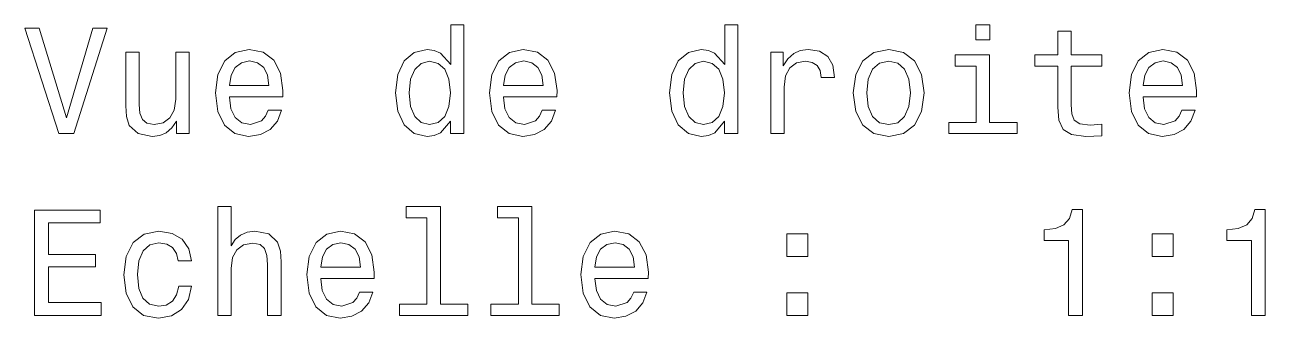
# Model space of a CAD drawing. Extents: x -131 to 1002, y -402 to 783.
# Drawn here: x 40.44 to 81.66, y 145.93 to 155.69 of the extents above; entities that cross this region are included whole.
import ezdxf

# ---------------------------------------------------------------- set-up
doc = ezdxf.new("R2010")
doc.units = 0

msp = doc.modelspace()

# ---------------------------------------------------------------- linework, layer by layer
at = {"color": 7, "lineweight": 13}
for points in [[(42.701, 155.573), (41.823, 152.593), (40.921, 155.573), (40.442, 155.573), (41.571, 152.068), (42.076, 152.068), (43.18, 155.573)], [(54.588, 152.487), (54.588, 152.068), (55.032, 152.068), (55.032, 155.689), (54.593, 155.689), (54.593, 154.363), (54.255, 154.746), (54.048, 154.837), (53.811, 154.872), (53.383, 154.771), (53.05, 154.489), (52.833, 154.035), (52.757, 153.425), (52.833, 152.815), (53.05, 152.356), (53.383, 152.068), (53.811, 151.972), (54.048, 152.008), (54.26, 152.098)], [(63.696, 152.487), (63.696, 152.068), (64.14, 152.068), (64.14, 155.689), (63.701, 155.689), (63.701, 154.363), (63.363, 154.746), (63.156, 154.837), (62.919, 154.872), (62.491, 154.771), (62.158, 154.489), (61.941, 154.035), (61.865, 153.425), (61.941, 152.815), (62.158, 152.356), (62.491, 152.068), (62.919, 151.972), (63.156, 152.008), (63.368, 152.098)], [(72.511, 155.689), (72.042, 155.689), (72.042, 155.185), (72.511, 155.185)], [(74.771, 154.307), (74.771, 152.951), (74.801, 152.512), (74.942, 152.209), (75.225, 152.033), (75.704, 151.972), (76.228, 151.998), (76.228, 152.381), (75.845, 152.351), (75.497, 152.391), (75.31, 152.517), (75.23, 152.729), (75.215, 153.026), (75.215, 154.307), (76.228, 154.307), (76.228, 154.686), (75.215, 154.686), (75.215, 155.477), (74.771, 155.477), (74.771, 154.686), (74.004, 154.686), (74.004, 154.307)], [(45.903, 154.776), (45.46, 154.776), (45.46, 153.213), (45.409, 152.85), (45.263, 152.588), (45.036, 152.426), (44.738, 152.376), (44.501, 152.416), (44.35, 152.537), (44.264, 152.744), (44.244, 153.036), (44.244, 154.776), (43.8, 154.776), (43.8, 152.996), (43.816, 152.638), (43.911, 152.341), (44.204, 152.068), (44.673, 151.972), (44.925, 152.008), (45.142, 152.098), (45.328, 152.255), (45.48, 152.482), (45.48, 152.068), (45.903, 152.068)], [(47.24, 153.294), (49.015, 153.294), (49.02, 153.5), (48.939, 154.08), (48.718, 154.514), (48.364, 154.776), (47.895, 154.872), (47.437, 154.771), (47.084, 154.489), (46.857, 154.03), (46.776, 153.425), (46.852, 152.805), (47.078, 152.351), (47.426, 152.068), (47.88, 151.972), (48.274, 152.038), (48.596, 152.209), (48.834, 152.482), (48.97, 152.845), (48.531, 152.845), (48.44, 152.643), (48.309, 152.492), (47.936, 152.371), (47.648, 152.426), (47.431, 152.603), (47.29, 152.89), (47.24, 153.279)], [(56.348, 153.294), (58.123, 153.294), (58.128, 153.5), (58.047, 154.08), (57.826, 154.514), (57.473, 154.776), (57.004, 154.872), (56.545, 154.771), (56.192, 154.489), (55.965, 154.03), (55.884, 153.425), (55.96, 152.805), (56.187, 152.351), (56.535, 152.068), (56.988, 151.972), (57.382, 152.038), (57.705, 152.209), (57.942, 152.482), (58.078, 152.845), (57.639, 152.845), (57.548, 152.643), (57.417, 152.492), (57.044, 152.371), (56.756, 152.426), (56.54, 152.603), (56.398, 152.89), (56.348, 153.279)], [(65.234, 152.068), (65.678, 152.068), (65.678, 153.616), (65.723, 153.99), (65.859, 154.257), (66.081, 154.418), (66.379, 154.474), (66.601, 154.439), (66.767, 154.338), (66.868, 154.166), (66.903, 153.934), (67.352, 153.934), (67.292, 154.343), (67.125, 154.635), (66.848, 154.812), (66.47, 154.872), (66.212, 154.832), (65.991, 154.731), (65.794, 154.56), (65.638, 154.328), (65.638, 154.776), (65.234, 154.776)], [(67.973, 153.42), (68.053, 152.805), (68.285, 152.351), (68.653, 152.068), (69.148, 151.972), (69.637, 152.068), (70.005, 152.346), (70.237, 152.799), (70.323, 153.42), (70.237, 154.035), (70.005, 154.494), (69.637, 154.771), (69.148, 154.872), (68.653, 154.771), (68.285, 154.489), (68.053, 154.035)], [(72.496, 152.441), (72.496, 154.686), (71.357, 154.686), (71.357, 154.307), (72.053, 154.307), (72.053, 152.441), (71.145, 152.441), (71.145, 152.068), (73.414, 152.068), (73.414, 152.441)], [(77.6, 153.294), (79.375, 153.294), (79.38, 153.5), (79.3, 154.08), (79.078, 154.514), (78.725, 154.776), (78.256, 154.872), (77.797, 154.771), (77.444, 154.489), (77.217, 154.03), (77.136, 153.425), (77.212, 152.805), (77.439, 152.351), (77.787, 152.068), (78.241, 151.972), (78.634, 152.038), (78.957, 152.209), (79.194, 152.482), (79.33, 152.845), (78.891, 152.845), (78.8, 152.643), (78.669, 152.492), (78.296, 152.371), (78.009, 152.426), (77.792, 152.603), (77.651, 152.89), (77.6, 153.279)], [(47.24, 153.667), (47.295, 154.015), (47.431, 154.272), (47.638, 154.428), (47.911, 154.484), (48.178, 154.428), (48.385, 154.272), (48.511, 154.015), (48.556, 153.667)], [(53.887, 154.474), (54.179, 154.403), (54.401, 154.207), (54.532, 153.879), (54.583, 153.425), (54.532, 152.966), (54.401, 152.638), (54.179, 152.436), (53.887, 152.371), (53.609, 152.436), (53.398, 152.638), (53.256, 152.971), (53.211, 153.425), (53.256, 153.874), (53.398, 154.201), (53.609, 154.403)], [(56.348, 153.667), (56.403, 154.015), (56.54, 154.272), (56.746, 154.428), (57.019, 154.484), (57.286, 154.428), (57.493, 154.272), (57.619, 154.015), (57.664, 153.667)], [(62.995, 154.474), (63.287, 154.403), (63.509, 154.207), (63.64, 153.879), (63.691, 153.425), (63.64, 152.966), (63.509, 152.638), (63.287, 152.436), (62.995, 152.371), (62.718, 152.436), (62.506, 152.638), (62.365, 152.971), (62.319, 153.425), (62.365, 153.874), (62.506, 154.201), (62.718, 154.403)], [(68.426, 153.425), (68.472, 153.879), (68.613, 154.207), (68.84, 154.408), (69.148, 154.479), (69.45, 154.408), (69.677, 154.212), (69.818, 153.879), (69.869, 153.425), (69.818, 152.966), (69.677, 152.633), (69.45, 152.431), (69.148, 152.366), (68.84, 152.431), (68.613, 152.633), (68.472, 152.966)], [(77.6, 153.667), (77.656, 154.015), (77.792, 154.272), (77.999, 154.428), (78.271, 154.484), (78.538, 154.428), (78.745, 154.272), (78.871, 154.015), (78.916, 153.667)], [(46.852, 146.021), (47.295, 146.021), (47.295, 147.585), (47.341, 147.943), (47.487, 148.205), (47.714, 148.366), (48.017, 148.427), (48.259, 148.377), (48.41, 148.24), (48.486, 148.013), (48.511, 147.711), (48.511, 146.021), (48.955, 146.021), (48.955, 147.802), (48.934, 148.16), (48.844, 148.457), (48.546, 148.73), (48.082, 148.825), (47.83, 148.79), (47.613, 148.694), (47.431, 148.543), (47.295, 148.336), (47.295, 149.642), (46.852, 149.642)], [(53.806, 149.269), (53.806, 146.395), (52.893, 146.395), (52.893, 146.021), (55.158, 146.021), (55.158, 146.395), (54.25, 146.395), (54.25, 149.642), (53.11, 149.642), (53.11, 149.269)], [(56.842, 149.269), (56.842, 146.395), (55.929, 146.395), (55.929, 146.021), (58.194, 146.021), (58.194, 146.395), (57.286, 146.395), (57.286, 149.642), (56.146, 149.642), (56.146, 149.269)], [(40.764, 146.021), (42.983, 146.021), (42.983, 146.445), (41.228, 146.445), (41.228, 147.63), (42.792, 147.63), (42.792, 148.049), (41.228, 148.049), (41.228, 149.098), (42.943, 149.098), (42.943, 149.521), (40.764, 149.521)], [(75.129, 146.021), (75.588, 146.021), (75.588, 149.547), (75.245, 149.547), (75.154, 149.239), (74.973, 149.032), (74.695, 148.911), (74.312, 148.871), (74.312, 148.513), (75.129, 148.513)], [(81.201, 146.021), (81.66, 146.021), (81.66, 149.547), (81.317, 149.547), (81.226, 149.239), (81.045, 149.032), (80.767, 148.911), (80.384, 148.871), (80.384, 148.513), (81.201, 148.513)], [(45.54, 147.832), (45.979, 147.832), (45.888, 148.235), (45.671, 148.553), (45.334, 148.75), (44.895, 148.825), (44.411, 148.725), (44.042, 148.442), (43.81, 147.983), (43.73, 147.368), (43.805, 146.758), (44.032, 146.304), (44.39, 146.021), (44.88, 145.926), (45.313, 146.001), (45.651, 146.213), (45.883, 146.546), (45.984, 146.99), (45.56, 146.99), (45.485, 146.707), (45.344, 146.495), (45.142, 146.364), (44.895, 146.324), (44.587, 146.39), (44.365, 146.591), (44.229, 146.919), (44.184, 147.383), (44.229, 147.837), (44.37, 148.165), (44.597, 148.366), (44.895, 148.437), (45.157, 148.392), (45.354, 148.276), (45.485, 148.084)], [(50.276, 147.247), (52.051, 147.247), (52.056, 147.454), (51.975, 148.034), (51.754, 148.467), (51.401, 148.73), (50.931, 148.825), (50.473, 148.725), (50.12, 148.442), (49.893, 147.983), (49.812, 147.378), (49.888, 146.758), (50.114, 146.304), (50.462, 146.021), (50.916, 145.926), (51.31, 145.991), (51.633, 146.163), (51.87, 146.435), (52.006, 146.798), (51.567, 146.798), (51.476, 146.596), (51.345, 146.445), (50.972, 146.324), (50.684, 146.379), (50.468, 146.556), (50.326, 146.843), (50.276, 147.232)], [(59.384, 147.247), (61.159, 147.247), (61.164, 147.454), (61.084, 148.034), (60.862, 148.467), (60.509, 148.73), (60.04, 148.825), (59.581, 148.725), (59.228, 148.442), (59.001, 147.983), (58.92, 147.378), (58.996, 146.758), (59.223, 146.304), (59.571, 146.021), (60.024, 145.926), (60.418, 145.991), (60.741, 146.163), (60.978, 146.435), (61.114, 146.798), (60.675, 146.798), (60.584, 146.596), (60.453, 146.445), (60.08, 146.324), (59.792, 146.379), (59.576, 146.556), (59.434, 146.843), (59.384, 147.232)], [(50.276, 147.62), (50.331, 147.968), (50.468, 148.225), (50.674, 148.382), (50.947, 148.437), (51.214, 148.382), (51.421, 148.225), (51.547, 147.968), (51.592, 147.62)], [(59.384, 147.62), (59.439, 147.968), (59.576, 148.225), (59.782, 148.382), (60.055, 148.437), (60.322, 148.382), (60.529, 148.225), (60.655, 147.968), (60.7, 147.62)], [(65.764, 147.978), (66.46, 147.978), (66.46, 148.73), (65.764, 148.73)], [(77.908, 147.978), (78.604, 147.978), (78.604, 148.73), (77.908, 148.73)], [(65.764, 146.021), (66.46, 146.021), (66.46, 146.773), (65.764, 146.773)], [(77.908, 146.021), (78.604, 146.021), (78.604, 146.773), (77.908, 146.773)]]:
    msp.add_lwpolyline(points, close=True, dxfattribs=at)

doc.saveas('drawing.dxf')
